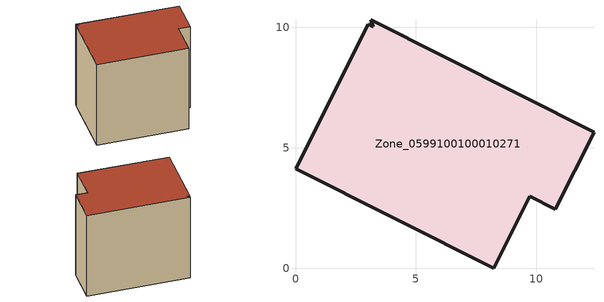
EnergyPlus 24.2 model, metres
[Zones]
Zone_0599100100010271
 floor ground (C_G): 3.24,10.02 3.12,10.32 12.4,5.66 10.79,2.45 9.73,2.98 8.23,0 0,4.14 3.01,10.13 z0
 wall outside (C_F): 0,4.14 8.23,0 9.73,2.98 10.79,2.45 12.4,5.66 3.12,10.32 3.24,10.02 3.01,10.13 0,4.14 z0:9.47
 roof outside (C_R): 3.24,10.02 3.01,10.13 0,4.14 8.23,0 9.73,2.98 10.79,2.45 12.4,5.66 3.12,10.32 z9.47
[BUILDING]
Pand.0599100100010271: North Axis=0; Terrain=City; Loads Convergence Tolerance Value=0.04; Temperature Convergence Tolerance Value=0.4; Solar Distribution=FullExterior; Maximum Number of Warmup Days=25; Minimum Number of Warmup Days=1
[Site:Location]
Rotterdam.The.Hague.AP_ZH_NLD Design_Conditions: Latitude=51.96; Longitude=4.45; Time Zone=1; Elevation=-4.5
[SITE:GROUNDTEMPERATURE:BUILDINGSURFACE]
18, 18, 18, 18, 18, 18, 18, 18, 18, 18, 18, 18
[MATERIAL] Thermal Absorptance=0.9; Solar Absorptance=0.7; Visible Absorptance=0.7
Name | Roughness | Thickness | Conductivity | Density | Specific Heat
G.TI.2015-2018 | MediumSmooth | 0.15 | 0.0428571 | 540 | 1210
F.TI.2015-2018 | Rough | 0.3 | 0.0666667 | 1920 | 840
R.TI.2015-2018 | MediumRough | 0.2 | 0.0333333 | 1500 | 1000
[CONSTRUCTION]
C_G: G.TI.2015-2018
C_F: F.TI.2015-2018
C_R: R.TI.2015-2018
[ZONE]
Zone_0599100100010271: Type=1; Multiplier=1; Ceiling Height=Autocalculate; Volume=Autocalculate; Floor Area=autocalculate; Part of Total Floor Area=Yes
[ZONEINFILTRATION:DESIGNFLOWRATE]
Infil_Zone_0599100100010271: Zone or ZoneList or Space or SpaceList=Zone_0599100100010271; Schedule=AlwaysOn; Design Flow Rate Calculation Method=Flow/Area; Flow Rate per Floor Area=0.0015; Constant Term Coefficient=1; Temperature Term Coefficient=0; Velocity Term Coefficient=0; Velocity Squared Term Coefficient=0
[HVACTEMPLATE:ZONE:IDEALLOADSAIRSYSTEM]
Zone_0599100100010271: Maximum Heating Supply Air Temperature=50; Minimum Cooling Supply Air Temperature=13; Maximum Heating Supply Air Humidity Ratio=0.0156; Minimum Cooling Supply Air Humidity Ratio=0.0077; Heating Limit=NoLimit; Cooling Limit=NoLimit; Dehumidification Control Type=ConstantSensibleHeatRatio; Cooling Sensible Heat Ratio=0.7; Dehumidification Setpoint=60; Humidification Control Type=None; Humidification Setpoint=30; Outdoor Air Method=None; Outdoor Air Flow Rate per Person=0.00944; Outdoor Air Flow Rate per Zone Floor Area=0; Outdoor Air Flow Rate per Zone=0; Demand Controlled Ventilation Type=None; Outdoor Air Economizer Type=NoEconomizer; Heat Recovery Type=None; Sensible Heat Recovery Effectiveness=0.7; Latent Heat Recovery Effectiveness=0.65
[ZONECONTROL:THERMOSTAT]
ThermostatControl_Zone_0599100100010271: Zone or ZoneList=Zone_0599100100010271; Control Type Schedule=DualSetpointControlType; Control 1=Thermostat_Zone_0599100100010271; Temperature Difference Between Cutout And Setpoint=0
[THERMOSTATSETPOINT:DUALSETPOINT]
Thermostat_Zone_0599100100010271: Heating Setpoint Temperature Schedule=HeatingSetpoint_Zone_0599100100010271; Cooling Setpoint Temperature Schedule=CoolingSetpoint_Zone_0599100100010271
[SCHEDULE:COMPACT]
HeatingSetpoint_Zone_0599100100010271: Through: 12/31, For: AllDays, Until: 24:00, 21
CoolingSetpoint_Zone_0599100100010271: Through: 12/31, For: AllDays, Until: 24:00, 24
DualSetpointControlType: Through: 12/31, For: AllDays, Until: 24:00, 4
AlwaysOn: Through: 12/31, For: AllDays, Until: 24:00, 1
